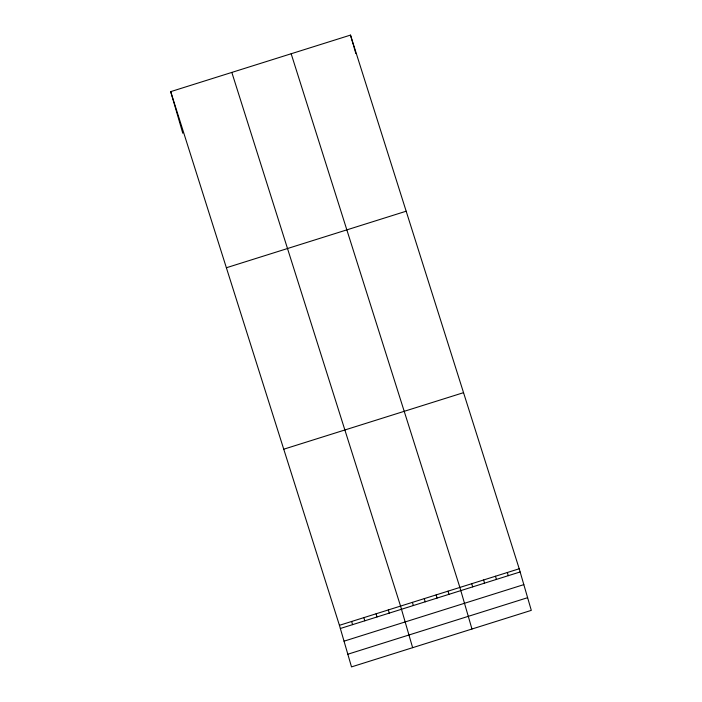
<?xml version="1.0" encoding="UTF-8"?>
<svg xmlns="http://www.w3.org/2000/svg" width="702" height="702" viewBox="0 0 702 702"><rect width="100%" height="100%" fill="white"/><g stroke="black" fill="none" stroke-linecap="round" stroke-linejoin="round"><path stroke-width="1.05" d="M170.7 91.637L350.491 35.1L519.217 568.769L531.3 610.363L351.509 666.9L339.426 625.315L170.7 91.637L182.783 133.231M226.377 267.752L406.168 211.214M283.748 449.201L463.539 392.664M339.426 625.315L519.217 568.769M340.347 628.492L520.138 571.954M344.033 641.172L523.824 584.626M347.823 654.229L527.614 597.683M291.163 53.756L459.889 587.434L471.963 629.018M231.827 72.411L400.552 606.089L412.636 647.674M507.353 572.507L508.274 575.684M350.491 35.1L353.255 44.621M353.483 45.411L353.948 46.999M354.177 47.789L355.861 53.571M495.48 576.237L496.411 579.413M483.617 579.966L484.538 583.151M471.753 583.695L472.674 586.881M448.016 591.163L448.947 594.34M436.153 594.892L437.074 598.078M424.289 598.622L425.21 601.807M412.416 602.36L413.346 605.536M388.329 609.933L389.25 613.118M376.105 613.776L377.027 616.961M363.873 617.62L364.803 620.805M351.649 621.463L352.579 624.648"/></g></svg>
